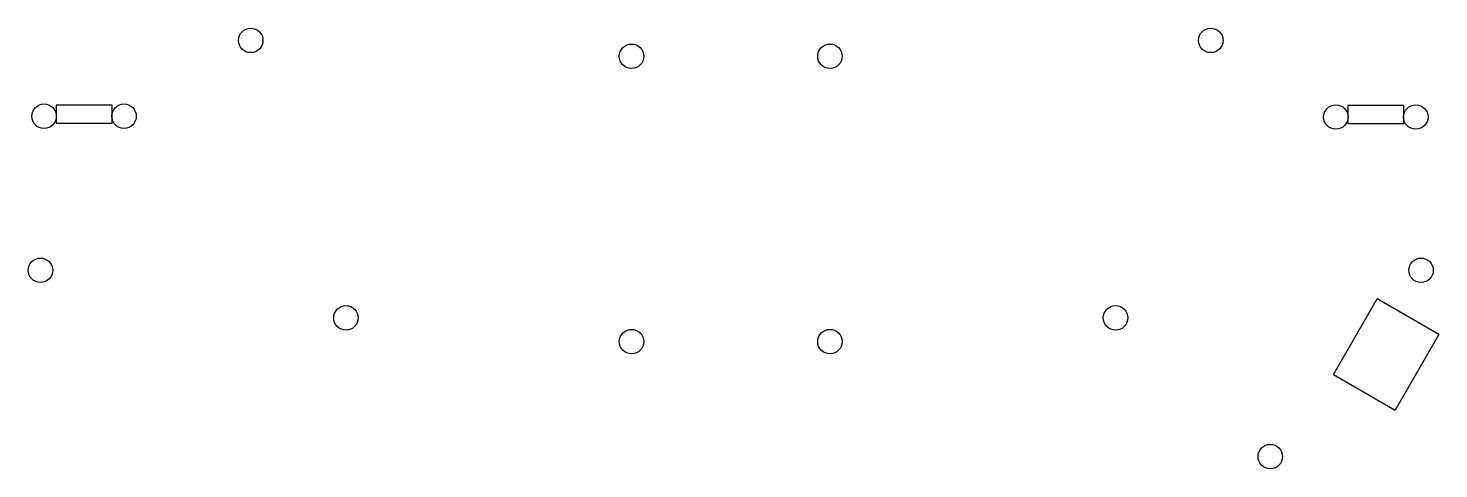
# Model space of a CAD drawing. Extents: x 54 to 336, y -143 to -55.
import ezdxf

# ---------------------------------------------------------------- set-up
doc = ezdxf.new("R2010")
doc.units = 0
doc.layers.add('BLACK', color=7, linetype='CONTINUOUS')

msp = doc.modelspace()

# ---------------------------------------------------------------- linework, layer by layer
at = {"layer": 'BLACK', "linetype": 'CONTINUOUS'}
for p, q in [((59.4975, -70.1137), (59.4975, -73.7137)), ((70.6975, -70.1137), (59.4975, -70.1137)), ((70.6975, -73.7137), (70.6975, -70.1137)), ((317.942, -70.1875), (317.942, -73.7875)), ((329.142, -70.1875), (317.942, -70.1875)), ((329.142, -73.7875), (329.142, -70.1875)), ((59.4975, -73.7137), (70.6975, -73.7137)), ((317.942, -73.7875), (329.142, -73.7875)), ((315.082, -124.076), (323.832, -108.92)), ((336.13, -116.02), (323.832, -108.92)), ((336.13, -116.02), (327.38, -131.176)), ((315.082, -124.076), (327.38, -131.176))]:
    msp.add_line(p, q, dxfattribs=at)
at = {"layer": 'BLACK'}
for centre in [(98.425, -57.15), (290.512, -57.15), (174.625, -60.325), (214.312, -60.325), (57.0813, -72.3288), (73.0813, -72.3288), (315.532, -72.4875), (331.532, -72.4875), (56.3562, -103.188), (332.581, -103.188), (117.475, -112.712), (271.462, -112.712), (174.625, -117.475), (214.312, -117.475), (302.419, -140.494)]:
    msp.add_circle(centre, 2.45, dxfattribs=at)

doc.saveas('drawing.dxf')
